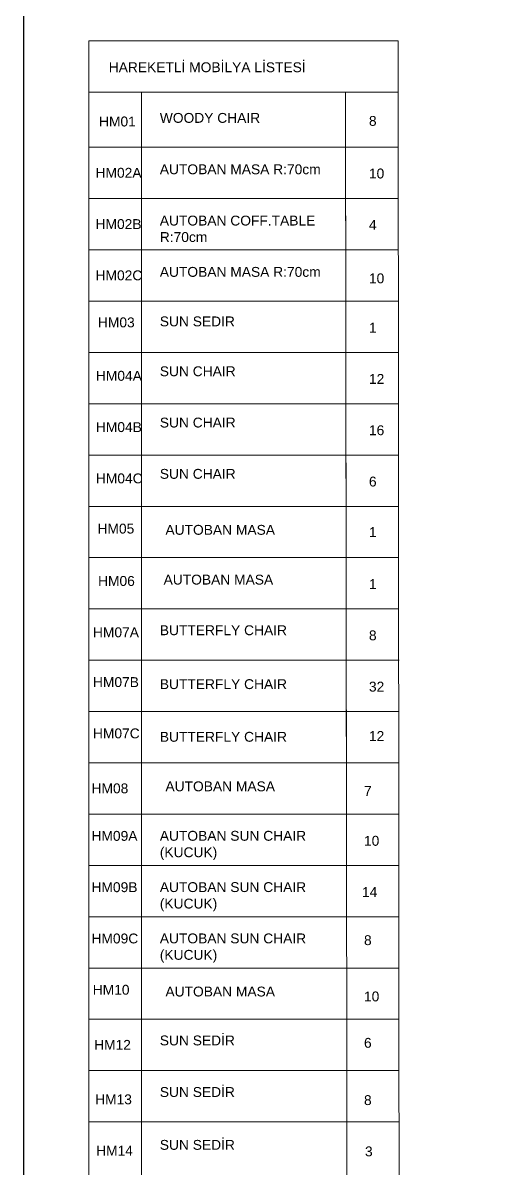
# Model space of a CAD drawing. Header units: millimetres. Extents: x 29001 to 40804, y -8833 to -5892.
# Drawn here: x 29144 to 29500, y -7583 to -6712 of the extents above; entities that cross this region are included whole.
import ezdxf

# ---------------------------------------------------------------- set-up
doc = ezdxf.new("R2010")
doc.units = ezdxf.units.MM
doc.linetypes.add('MAVIBAHCE XREF$0$DASHDOT', pattern=[1, 0.5, -0.25, 0, -0.25])
doc.layers.get('0').update_dxf_attribs({"lineweight": 0})
doc.layers.add('xxx_Auto_Yardimci_Isaret Genel', color=51, linetype='Continuous', lineweight=0)
doc.styles.add('AUTOBAN', font='')
doc.styles.get('AUTOBAN').set_extended_font_data('Helvetica Normal Tr')

# ---------------------------------------------------------------- blocks, each defined once
blk = doc.blocks.new('TÜM LAYOOUT')
at = {"layer": 'xxx_Auto_Yardimci_Isaret Genel', "linetype": 'MAVIBAHCE XREF$0$DASHDOT', "lineweight": 0, "ltscale": 50, "const_width": 1}
blk.add_lwpolyline([(0, -124.45), (2346.26, -124.45), (2346.26, -2358.95), (0, -2358.95)], close=True, dxfattribs=at)

msp = doc.modelspace()

# ---------------------------------------------------------------- block references
at = {"color": 6}
msp.add_blockref('TÜM LAYOOUT', (29144.79, -6321.8), dxfattribs=at)

# ---------------------------------------------------------------- next in the draw order: linework, layer by layer
at = {"layer": 'xxx_Auto_Yardimci_Isaret Genel'}
for p, q in [((29194.45, -6725.7), (29389.45, -6725.7)), ((29234.45, -6764.7), (29234.45, -7703.7)), ((29194.45, -6806.7), (29429.45, -6806.7)), ((29194.45, -6845.7), (29429.67, -6845.7)), ((29194.45, -6884.7), (29429.74, -6884.7)), ((29194.45, -6923.7), (29429.45, -6923.7)), ((29194.45, -6962.7), (29429.88, -6962.7)), ((29194.45, -7001.7), (29429.88, -7001.7)), ((29194.45, -7040.7), (29429.88, -7040.7)), ((29194.45, -7079.7), (29429.45, -7079.7)), ((29194.45, -7118.7), (29430.02, -7118.7)), ((29194.45, -7157.7), (29429.45, -7157.7)), ((29194.45, -7157.7), (29429.45, -7157.7)), ((29194.45, -7196.7), (29430.16, -7196.7)), ((29194.45, -7196.7), (29429.45, -7196.7)), ((29194.45, -7235.7), (29430.16, -7235.7)), ((29194.45, -7274.7), (29430.16, -7274.7)), ((29194.45, -7313.7), (29430.16, -7313.7)), ((29194.45, -7352.7), (29430.16, -7352.7)), ((29194.45, -7391.7), (29430.16, -7391.7)), ((29194.45, -7430.7), (29430.16, -7430.7)), ((29194.45, -7469.7), (29430.16, -7469.7)), ((29194.45, -7469.7), (29430.16, -7469.7)), ((29194.45, -7508.7), (29430.16, -7508.7)), ((29194.45, -7547.7), (29430.16, -7547.7))]:
    msp.add_line(p, q, dxfattribs=at)
msp.add_lwpolyline([(29194.45, -6725.7), (29429.45, -6725.7), (29429.45, -6764.7), (29194.45, -6764.7)], close=True, dxfattribs=at)
for points in [[(29375.82, -6725.7), (29429.45, -6725.7), (29430.16, -7703.7)], [(29194.45, -7703.7), (29194.45, -6764.7), (29389.45, -6764.7), (29390.22, -7352.7)], [(29390.57, -7703.7), (29389.45, -6764.7)]]:
    msp.add_lwpolyline(points, dxfattribs=at)

# ---------------------------------------------------------------- next in the draw order: texts
at = {"layer": 'xxx_Auto_Yardimci_Isaret Genel', "char_height": 7.5, "width": 170.4245, "attachment_point": 1, "style": 'AUTOBAN'}
for s, insert in [('HAREKETLİ MOBİLYA LİSTESİ', (29209.5, -6742.12, 0)), ('WOODY CHAIR', (29248.3, -6780.63)), ('HM01', (29202.11, -6783.36)), ('8', (29407.2, -6782.91)), ('HM02A', (29199.49, -6822.36)), ('AUTOBAN MASA R:70cm', (29248.3, -6819.7)), ('10', (29407.2, -6822.9)), ('AUTOBAN COFF.TABLE\\PR:70cm', (29248.3, -6858.7)), ('HM02B', (29199.49, -6861.36)), ('4', (29407.2, -6861.9)), ('HM02C', (29199.49, -6900.33)), ('AUTOBAN MASA R:70cm', (29248.3, -6897.7)), ('10', (29407.2, -6902.61)), ('HM03', (29201.29, -6936.1)), ('SUN SEDIR', (29248.3, -6935.34)), ('1', (29407.2, -6940.1)), ('SUN CHAIR', (29248.3, -6973.25)), ('HM04A', (29199.75, -6976.7)), ('12', (29407.2, -6979.1)), ('HM04B', (29199.75, -7015.7)), ('SUN CHAIR', (29248.3, -7012.25)), ('16', (29407.2, -7018.1)), ('SUN CHAIR', (29248.3, -7051.25)), ('HM04C', (29199.75, -7054.7)), ('6', (29407.2, -7057.1)), ('HM05', (29200.97, -7092.87)), ('AUTOBAN MASA', (29252.58, -7093.82)), ('1', (29407.2, -7095.5)), ('HM06', (29201.37, -7132.7)), ('AUTOBAN MASA', (29251.19, -7131.65)), ('1', (29407.2, -7135.02)), ('HM07A', (29197.51, -7171.7)), ('BUTTERFLY CHAIR', (29248.3, -7170.14)), ('8', (29407.2, -7174.02)), ('HM07B', (29197.51, -7209.56)), ('BUTTERFLY CHAIR', (29248.3, -7211.11)), ('32', (29407.2, -7213.02)), ('HM07C', (29197.51, -7248.56)), ('BUTTERFLY CHAIR', (29248.3, -7251.16)), ('12', (29407.2, -7250.54)), ('HM08', (29196.44, -7290.36)), ('AUTOBAN MASA', (29252.58, -7288.82)), ('7', (29403.44, -7292.36)), ('HM09A', (29196.4, -7326.48)), ('AUTOBAN SUN CHAIR\\P(KUCUK)', (29248.3, -7326.43)), ('10', (29403.44, -7330.22)), ('HM09B', (29196.4, -7365.48)), ('AUTOBAN SUN CHAIR\\P(KUCUK)', (29248.3, -7365.43)), ('14', (29401.87, -7369.22)), ('HM09C', (29196.4, -7404.48)), ('AUTOBAN SUN CHAIR\\P(KUCUK)', (29248.3, -7404.43)), ('8', (29403.44, -7405.77)), ('HM10', (29197.34, -7443.48)), ('AUTOBAN MASA', (29252.58, -7444.82)), ('10', (29403.44, -7448.56)), ('HM12', (29198.37, -7485.36)), ('SUN SEDİR', (29248.3, -7482.01)), ('6', (29403.44, -7483.83)), ('SUN SEDİR', (29248.3, -7521.21)), ('HM13', (29199.13, -7526.81)), ('8', (29403.44, -7527.38)), ('HM14', (29199.89, -7565.81)), ('SUN SEDİR', (29248.3, -7561.39)), ('3', (29404.19, -7566.38))]:
    msp.add_mtext(s, dxfattribs=dict(at, insert=insert))

doc.saveas('drawing.dxf')
